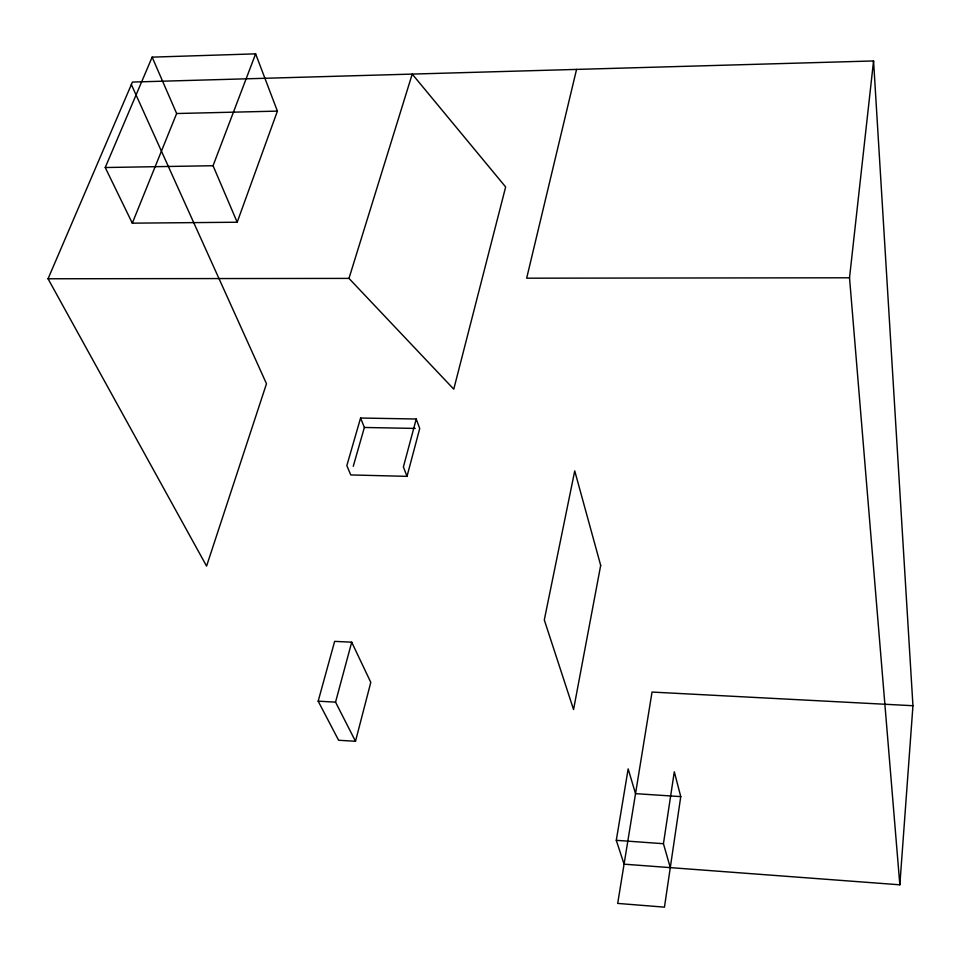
<?xml version="1.0" encoding="UTF-8"?>
<svg xmlns="http://www.w3.org/2000/svg" width="961" height="961" viewBox="0 0 961 961"><rect width="100%" height="100%" fill="white"/><g stroke="black" fill="none" stroke-linecap="round" stroke-linejoin="round"><path stroke-width="1.44" d="M912.95 705.722L652.038 692.064L617.695 903.412L664.459 907.148L680.76 796.621L635.533 793.654L628.158 768.908L616.289 840.322L624.073 864.167L899.844 884.805L912.95 705.722L873.561 60.951L132.426 82.057L48.05 278.774L206.579 566.113L266.485 383.739L131.357 84.556M899.844 884.805L849.524 277.789L873.561 60.951M670.298 867.627L663.438 843.71L674.298 771.791L680.76 796.621M576.564 69.408L526.664 278.185L849.524 277.789M355.498 741.291L370.79 682.358L351.702 642.188L334.644 641.371L318.175 701.17L338.608 740.258L355.498 741.291L335.545 702.143L351.702 642.188M407.02 476.356L419.729 428.51L416.245 419.008L360.579 418.023L346.837 465.617L350.777 474.938L407.02 476.356L403.392 466.974L416.245 419.008M353.252 466.301L364.375 427.465L360.579 418.023M348.975 278.402L412.221 74.093L505.654 186.963L453.772 389.169L348.975 278.402L48.05 278.774M237.187 222.231L277.405 111.116L255.626 53.852L152.138 57.143L105.229 167.526L132.306 223.168L237.187 222.231L213.054 165.724L255.626 53.852M132.306 223.168L176.644 113.53L152.138 57.143M176.644 113.53L277.405 111.116M105.229 167.526L213.054 165.724M364.375 427.465L415.236 428.426M318.175 701.17L335.545 702.143M616.289 840.322L663.438 843.71M600.685 565.392L573.561 709.53L544.298 619.929L574.738 470.89L600.685 565.392"/></g></svg>
